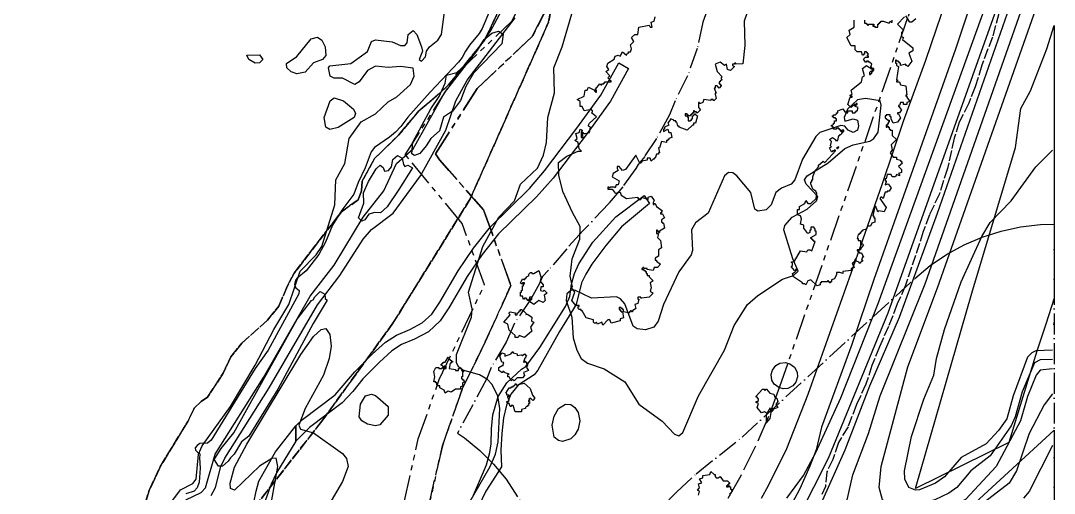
# Model space of a CAD drawing. Header units: metres. Extents: x -400 to 800, y -650 to 500.
# Drawn here: x 549.2 to 800, y -475.3 to -360.7 of the extents above; entities that cross this region are included whole.
import ezdxf

# ---------------------------------------------------------------- set-up
doc = ezdxf.new("R2010")
doc.units = ezdxf.units.M
doc.header["$LTSCALE"] = 2
for name, pattern in [('DASHDOT', [3.556, 2.54, -0.508, 0, -0.508]), ('DASHED', [1.524, 1.27, -0.254]), ('PHANTOM', [6.35, 3.175, -0.635, 0.635, -0.635, 0.635, -0.635])]:
    doc.linetypes.add(name, pattern=pattern)
for name, color, linetype in [('SITE-FLOOD-LIMIT', 5, 'DASHED'), ('SITE-PATH', 84, 'CONTINUOUS'), ('SITE-PROPERTY', 7, 'PHANTOM'), ('SITE-ROAD-PAVED', 7, 'CONTINUOUS'), ('SITE-SETBACK-WATER', 1, 'DASHDOT'), ('SITE-TREE-CANOPY', 94, 'CONTINUOUS'), ('SITE-WATER-EDGE', 5, 'CONTINUOUS'), ('TOPO-CONTOUR-MAJOR', 8, 'CONTINUOUS'), ('TOPO-CONTOUR-MINOR', 9, 'CONTINUOUS')]:
    doc.layers.add(name, color=color, linetype=linetype)

msp = doc.modelspace()

# ---------------------------------------------------------------- linework, layer by layer
at = {"layer": 'SITE-FLOOD-LIMIT'}
for points in [[(538.58, -568.51), (560.19, -540.84), (582.2, -510.22), (605.84, -478.78), (622.24, -457.84), (639.51, -434.05), (658.26, -403.89), (677.27, -361.05), (681.88, -337.26), (682.88, -302.51), (682.56, -270.57), (680.2, -239.03), (680.7, -208.01)], [(680.7, -208.01), (680.2, -239.03), (682.56, -270.57), (682.88, -302.51), (681.88, -337.26), (677.27, -361.05), (658.26, -403.89), (639.51, -434.05), (622.24, -457.84), (605.84, -478.78), (582.2, -510.22), (560.19, -540.84), (538.58, -568.51)], [(667.27, -353.79), (661.77, -365.38), (653, -376.26), (650.4, -378.69), (645.82, -382.52), (640.87, -388.41), (635.07, -394.11), (632.08, -399.63), (631.89, -401.97), (631.05, -404.12), (627.03, -407.01), (615.53, -421.88), (613.85, -425.15), (611.79, -429.92), (609.08, -433.28), (602.82, -438.89), (600.2, -442.17), (598.33, -446.19), (594.5, -451.98), (593, -453.01), (591.32, -454.69), (589.73, -457.87), (583, -468.9), (580.38, -474.61), (578.42, -480.96)], [(578.42, -480.96), (580.38, -474.61), (583, -468.9), (589.73, -457.87), (591.32, -454.69), (593, -453.01), (594.5, -451.98), (598.33, -446.19), (600.2, -442.17), (602.82, -438.89), (609.08, -433.28), (611.79, -429.92), (613.85, -425.15), (615.53, -421.88), (627.03, -407.01), (631.05, -404.12), (631.89, -401.97), (632.08, -399.63), (635.07, -394.11), (640.87, -388.41), (645.82, -382.52), (650.4, -378.69), (653, -376.26), (661.77, -365.38), (667.27, -353.79)], [(786.52, -358.92), (784.99, -364.68), (782.39, -371.5), (780.8, -376.75), (779.22, -380.67), (776.93, -385.26), (775.71, -389.18), (774.07, -396.52), (772.13, -402.63), (769.69, -407.73), (768.21, -411.8), (763.92, -424.85), (761.88, -429.38), (759.79, -434.83), (757.55, -439.78), (755.72, -444.31), (754.29, -448.8), (751.99, -453.79), (749.95, -459.14), (747.61, -462.96), (746.28, -467.09), (744.8, -470.1), (744.45, -473.61), (743.58, -475.6)]]:
    msp.add_lwpolyline(points, dxfattribs=at)
at = {"layer": 'SITE-PATH'}
for points in [[(615.94, -460.73), (615.94, -458.97), (617.53, -457.36), (625.49, -451.44), (630.3, -445.83), (634.44, -441.59), (637.7, -438.67), (640.37, -436.92), (643.64, -435.56), (646.63, -433.98), (648.94, -431.86), (650.86, -428.92), (655.35, -421.34), (659.08, -415.85), (663.17, -410.68), (672.65, -401.39), (676.28, -397.09), (684.16, -386.7), (689.97, -378.71), (694.29, -370.9), (696.7, -372.23), (692.3, -380.19), (686.37, -388.34), (678.4, -398.85), (674.33, -403.37), (665.11, -412.39), (661.17, -417.37), (657.53, -422.72), (653.06, -430.29), (650.95, -433.49), (648.11, -436.12), (644.74, -437.9), (641.59, -439.21), (639.28, -440.73), (636.23, -443.46), (632.23, -447.55), (629.75, -450.6), (627.23, -453.38), (619.24, -459.31), (615.94, -462.67)], [(611.25, -470.35), (609.93, -473.08), (608.57, -476.92), (608.83, -480.28), (609.35, -482.22), (610.61, -483.86), (612.24, -485.06), (615.93, -487.37), (615.93, -493.16), (613.9, -492.42), (612.23, -490.84), (610.03, -487.01), (608.03, -485.11), (606.46, -482.59), (605.68, -479.75), (605.73, -477.54), (606.31, -474.76), (607, -472.39), (611, -465.2), (615.94, -458.97), (615.94, -462.67)]]:
    msp.add_lwpolyline(points, close=True, dxfattribs=at)
msp.add_lwpolyline([(659.03, -475.72), (662.18, -468.42), (663, -465.39), (663.38, -463.26), (663.4, -459.68), (663.75, -456.25), (665.07, -451.79), (667.11, -448.47), (670.71, -445.16), (671.76, -444.56), (675.18, -439.94), (681.39, -430.02), (682.44, -427.55), (682.86, -424.56), (683.55, -421.99), (684.6, -419.68), (688.03, -414.42), (693.56, -408.28), (700.49, -403.09), (701.76, -404.98), (694.97, -410.71), (691.18, -415.17), (687.81, -419.73), (686.34, -422.14), (685.28, -424.25), (683.97, -429.5), (679.9, -436.02), (674.69, -445.44), (673.8, -446.55), (669.94, -449.11), (668.11, -451.23), (667.09, -453.96), (666.33, -456.96), (665.91, -460.79), (665.68, -464.86), (665.88, -468.86), (662.03, -474.78), (660.23, -478.69)], dxfattribs=at)
at = {"layer": 'SITE-PROPERTY'}
for points in [[(800, -23.13), (800, -257.7), (764.39, -360.02), (733.33, -449.51), (730.57, -456.85), (727.43, -464.03), (723.91, -471.03), (720.04, -477.85), (715.81, -484.46), (711.23, -490.83), (706.34, -496.95), (701.12, -502.81), (639.08, -569.01), (644.82, -586.74), (603.76, -633.86), (590.29, -650), (355.33, -650)], [(547.09, -555.94), (561.96, -561.13), (576.86, -565.72), (592.23, -564.84), (604.57, -556.97), (615.77, -548.59), (623.7, -535.36), (631.88, -522.24), (636.67, -507.74), (642.29, -477.14), (645.67, -462.08), (650.74, -447.7), (661.72, -424.76), (656.31, -409.86), (642.51, -393.17), (655.23, -373.22), (668.4, -360.8), (677.08, -343.76), (676, -318.78), (675.65, -276.87), (677.09, -253), (670.67, -225.57), (671.45, -201.12)], [(683.24, -345.09), (673.33, -364.51), (659.94, -377.13), (649.82, -393), (650.83, -394.41), (661.46, -406.52), (668.16, -424.88), (661.88, -438.56), (656.35, -450.03), (651.51, -463.75), (648.24, -478.34), (642.58, -509.2), (637.43, -524.79), (628.89, -538.49), (620.4, -552.73), (608.04, -561.99), (594.16, -570.82), (576.13, -571.86), (560.05, -566.92), (544.47, -561.49)], [(544.47, -561.49), (560.05, -566.92), (576.13, -571.86), (594.16, -570.82), (608.04, -561.99), (620.4, -552.73), (628.89, -538.49), (637.43, -524.79), (642.58, -509.2), (648.24, -478.34), (651.51, -463.75), (656.35, -450.03), (661.88, -438.56), (668.16, -424.88), (661.46, -406.52), (650.83, -394.41), (649.82, -393), (659.94, -377.13), (673.33, -364.51), (683.24, -345.09)]]:
    msp.add_lwpolyline(points, dxfattribs=at)
at = {"layer": 'SITE-ROAD-PAVED'}
for points in [[(728.93, -476.44), (730.68, -473.39), (735.11, -464.46), (740.26, -451.27), (751.21, -420.54), (758.32, -400.16), (763.41, -385.06), (768.83, -370.21), (785.35, -321.71)], [(784.78, -341.22), (776.02, -367.56), (756.2, -423.41), (750.89, -439.21), (743.49, -459.26), (742.18, -464.79), (740.67, -468.73), (738.22, -474.25), (735.2, -479.99)]]:
    msp.add_lwpolyline(points, dxfattribs=at)
for points in [[(797.9, -434.28), (795.73, -440.82), (789, -462.94), (766.35, -474.17), (779.98, -426.73), (790.58, -391.43), (791.9, -382), (794.2, -377.67), (798.22, -367.53), (800, -361.83), (800, -428.01)], [(799.84, -434.46), (800, -433.91), (800, -434.38)]]:
    msp.add_lwpolyline(points, close=True, dxfattribs=at)
at = {"layer": 'SITE-SETBACK-WATER'}
for points in [[(715.72, -358.39), (714.72, -361), (713.37, -367.4), (711.01, -374.05), (708.02, -380.11), (706.63, -383.49), (703.49, -389.26), (700.6, -393.58), (699.05, -395.52), (698.46, -396.55), (695.29, -400.96), (691.95, -404.89), (685.63, -411.63), (681.69, -415.99), (677.28, -421.19), (675.77, -422.73), (675.06, -424.38), (673.08, -428.08), (669.05, -434.03), (666.95, -438.61), (663.34, -444.79), (662.29, -447.48), (655.19, -460.7), (656.89, -461.85), (660.56, -464.88), (663.92, -468.24), (666.95, -471.91), (671.47, -478.66)], [(704.78, -478.69), (708.29, -475), (713.12, -470.55), (724.23, -461.68), (766.19, -423.17), (769.89, -420.08), (773.87, -417.37), (778.1, -415.05), (782.52, -413.15), (787.11, -411.69), (791.82, -410.67), (796.61, -410.12), (800, -410.05), (800, -571.42)]]:
    msp.add_lwpolyline(points, dxfattribs=at)
at = {"layer": 'SITE-TREE-CANOPY'}
for points in [[(727.12, -354.01), (724.74, -360.79), (724.93, -366.67), (724.41, -371.11), (722.68, -371.25), (722.68, -371.01), (722.43, -371.01), (722.43, -371.25), (721.93, -371.25), (721.93, -371.51), (722.43, -371.75), (721.43, -372.76), (720.68, -372.51), (720.43, -371.25), (719.93, -371.51), (718.93, -370.75), (717.68, -371.25), (718.18, -373.01), (719.43, -374.26), (719.18, -374.5), (719.18, -374.76), (719.43, -375), (718.93, -375.26), (718.93, -375.5), (718.68, -375.5), (718.68, -376), (718.93, -376), (718.93, -376.26), (719.18, -376.26), (719.18, -376.5), (718.68, -377), (718.18, -376.5), (717.68, -376.5), (717.68, -377), (717.43, -377), (717.93, -378.26), (717.68, -378.26), (717.68, -378.51), (717.93, -379.51), (717.43, -380.01), (717.18, -380.01), (717.18, -379.75), (716.68, -379.75), (716.68, -380.01), (714.93, -379.75), (714.68, -380.51), (714.18, -380.75), (713.93, -380.75), (713.93, -380.51), (713.68, -380.51), (713.68, -381.75), (714.18, -382.26), (713.43, -383.01), (713.18, -383.01), (713.18, -382.76), (712.68, -382.76), (712.68, -382.51), (712.43, -382.51), (712.43, -383.01), (712.18, -383.01), (712.18, -383.26), (711.93, -383.26), (711.93, -383.51), (711.68, -383.51), (711.68, -383.76), (711.18, -383.76), (711.18, -383.51), (710.93, -383.51), (710.93, -383.26), (710.43, -383.26), (710.43, -383.76), (710.93, -383.76), (710.93, -384.01), (711.18, -384.01), (711.18, -385), (711.68, -385), (711.68, -384.76), (711.93, -384.76), (711.93, -384.5), (712.18, -384.5), (712.18, -383.76), (712.43, -383.76), (712.43, -383.51), (712.68, -383.51), (712.68, -383.26), (712.93, -383.26), (712.93, -383.51), (713.43, -383.76), (712.93, -385.5), (712.43, -385.5), (712.43, -386), (712.18, -386), (710.93, -387.26), (708.93, -386.5), (708.93, -386.26), (708.68, -386.26), (708.43, -385.26), (708.18, -385.26), (708.18, -385), (707.68, -385), (707.68, -384.76), (706.93, -384.5), (706.18, -385.5), (706.43, -386), (705.43, -386.5), (705.43, -387), (705.18, -387), (705.18, -387.51), (706.18, -387), (706.43, -387.76), (706.93, -387.76), (707.18, -389.01), (706.43, -389.25), (706.43, -389.51), (706.18, -389.51), (706.18, -389.75), (705.93, -389.75), (705.93, -390.25), (704.68, -390.01), (704.18, -391.51), (703.93, -391.51), (704.18, -392.76), (703.93, -392.76), (703.93, -393.01), (703.43, -393.01), (703.18, -394), (702.93, -394), (702.93, -394.26), (702.68, -394.26), (702.18, -394.76), (701.93, -394), (701.18, -394), (701.18, -394.5), (699.93, -394.76), (699.93, -395), (699.68, -395), (699.68, -395.26), (699.43, -395.26), (698.43, -393.26), (695.93, -396.76), (695.18, -397.01), (694.43, -396), (693.93, -396), (693.93, -396.5), (694.18, -397.01), (692.93, -397.76), (692.68, -398.51), (694.43, -399.51), (694.18, -400.51), (693.68, -400.51), (693.43, -401.25), (693.18, -401.01), (692.18, -401.01), (692.18, -401.25), (691.93, -401.25), (691.93, -401.01), (691.68, -401.01), (691.68, -401.51), (692.68, -401.51), (693.43, -402.51), (694.68, -402.26), (694.93, -403.01), (696.18, -403.76), (698.93, -403.51), (698.93, -403.76), (699.18, -403.76), (699.18, -404), (699.68, -404), (699.68, -403.76), (699.93, -403.76), (699.93, -403.51), (701.43, -404), (701.43, -403.51), (702.18, -403.26), (702.93, -404.26), (702.68, -404.76), (702.68, -405.26), (702.93, -405.26), (702.93, -405), (703.18, -405), (703.43, -405.76), (704.93, -406.76), (704.68, -407.01), (704.68, -407.26), (704.43, -407.26), (704.43, -407.51), (704.93, -407.51), (705.43, -408.51), (704.68, -409.01), (704.68, -409.51), (704.93, -409.51), (704.93, -409.75), (705.18, -409.75), (705.43, -411.01), (704.18, -411.76), (704.18, -412.01), (703.93, -412.01), (703.93, -411.76), (703.68, -411.76), (703.68, -411.51), (703.43, -411.51), (703.43, -412.26), (703.93, -412.26), (703.68, -413.26), (704.43, -414), (704.68, -415.76), (703.93, -416.26), (703.93, -417.76), (703.18, -418.26), (703.18, -418.75), (703.43, -418.75), (703.43, -419.01), (704.43, -419.75), (703.68, -420.51), (702.93, -420.51), (702.68, -421.25), (701.18, -421.01), (701.18, -420.75), (700.43, -420.75), (700.43, -420.51), (700.18, -420.51), (700.18, -420.75), (699.93, -420.75), (699.93, -421.01), (700.43, -421.01), (700.43, -421.25), (700.68, -421.25), (700.68, -421.51), (700.93, -421.51), (700.93, -422.01), (701.18, -422.01), (701.18, -422.51), (701.68, -422.51), (701.68, -422.76), (702.68, -423.76), (701.93, -424.26), (702.18, -425.5), (701.93, -426.26), (702.68, -426.76), (701.68, -427.76), (699.93, -428.01), (699.68, -428.01), (699.68, -427.76), (698.93, -427.76), (698.93, -428.25), (699.18, -428.25), (698.93, -429.25), (698.18, -429.51), (698.43, -430.51), (697.68, -431.01), (697.68, -431.26), (697.43, -431.26), (697.43, -431.01), (697.18, -431.01), (696.93, -431.26), (696.93, -431.51), (696.68, -431.51), (695.43, -431.26), (695.43, -430.75), (695.18, -430.75), (695.18, -430.51), (694.93, -430.51), (694.93, -430.25), (694.43, -430.25), (694.43, -430.75), (694.68, -430.75), (694.68, -431.01), (694.93, -431.01), (694.93, -431.26), (695.18, -431.26), (695.43, -432.76), (694.68, -433), (694.68, -433.5), (692.43, -434), (692.18, -433.26), (691.68, -433.26), (690.43, -434.5), (690.18, -433.76), (689.18, -434.26), (688.93, -433.76), (688.68, -434), (688.43, -434), (688.18, -433.76), (688.18, -433.26), (686.43, -432.76), (685.43, -431.01), (685.18, -431.01), (685.18, -430.75), (684.68, -430.75), (684.43, -430.51), (684.43, -430.01), (684.68, -430.01), (684.68, -429.75), (683.93, -429.75), (682.93, -428.51), (683.68, -426.51), (683.18, -425.76), (682.93, -425.76), (682.93, -425.26), (683.12, -425.26), (682.48, -422.67), (682.98, -418.4), (684.87, -413.63), (684.98, -410.59), (683.11, -407.19), (680.74, -402.14), (679.75, -398.15), (679.7, -395.05), (681.69, -393.56), (684.46, -392.34), (685.24, -392.31), (684.68, -391.75), (684.43, -390.25), (683.68, -389.75), (684.18, -389.25), (683.93, -388.01), (684.68, -387.76), (684.93, -387), (685.43, -387.26), (685.43, -387.51), (685.18, -387.51), (685.18, -389.01), (685.68, -389.01), (685.43, -387.76), (685.68, -387.76), (685.68, -388.01), (686.18, -388.01), (687.18, -387.76), (687.43, -386.5), (686.93, -386.26), (686.93, -386), (687.18, -385.5), (688.93, -384.01), (687.68, -383.01), (687.93, -382.76), (687.93, -382.51), (687.68, -382.25), (685.93, -382.51), (685.43, -381.51), (684.93, -381.51), (684.93, -380.25), (684.18, -379.75), (685.93, -379.01), (686.18, -377.5), (686.68, -377.5), (686.93, -376.76), (688.43, -377.5), (688.43, -377.76), (688.68, -377.76), (688.68, -378.01), (688.93, -378.01), (688.93, -377.5), (688.68, -377.5), (688.68, -377.26), (689.68, -376), (689.93, -376.26), (690.18, -376.26), (690.18, -376), (690.68, -376), (690.68, -375.76), (690.93, -375.76), (690.93, -375.5), (692.43, -375.5), (692.43, -375.26), (692.18, -375.26), (692.18, -375), (691.68, -374.5), (692.18, -374.01), (691.18, -373.01), (691.93, -372.51), (691.43, -371.75), (691.68, -371.01), (693.18, -370.01), (693.43, -369.26), (694.18, -369.01), (694.68, -369.26), (695.18, -368.26), (696.18, -369.01), (696.43, -368.51), (696.68, -368.51), (696.68, -368.26), (697.18, -368.26), (697.43, -367.5), (697.18, -366.5), (697.93, -365.76), (697.43, -364.76), (698.18, -364.01), (698.93, -364.01), (699.18, -362.25), (701.68, -361.75), (701.93, -362.25), (702.43, -362.25), (702.18, -361.01), (702.93, -360.75), (703.18, -359.75)], [(763.68, -359.75), (761.93, -361.51), (763.43, -363.01), (762.93, -363.51), (762.93, -364.5), (763.43, -364.76), (763.18, -365.26), (765.68, -367.26), (765.68, -368.01), (764.68, -368.51), (765.43, -370.51), (764.43, -371.75), (764.18, -371.51), (763.93, -371.51), (763.93, -371.25), (762.68, -371.51), (762.68, -371.01), (762.43, -371.01), (762.43, -370.75), (762.18, -370.75), (762.18, -370.51), (761.68, -370.51), (761.68, -370.25), (761.43, -370.25), (761.43, -371.01), (761.68, -371.01), (761.68, -371.51), (762.18, -371.75), (761.68, -375), (761.93, -375), (761.93, -375.26), (761.68, -375.26), (761.68, -375.5), (762.43, -375.5), (762.68, -376.26), (763.93, -376.5), (764.18, -378.76), (763.93, -378.76), (763.93, -379.01), (764.18, -379.01), (764.18, -379.25), (764.93, -380.25), (764.18, -380.51), (764.18, -381.01), (763.43, -381.01), (763.43, -380.51), (762.68, -380.51), (762.43, -381.25), (762.18, -381.25), (762.18, -381.51), (762.43, -381.51), (762.43, -381.75), (762.93, -382.26), (762.43, -383.01), (761.93, -383.01), (761.93, -383.26), (762.18, -383.26), (762.68, -384.26), (761.93, -385.26), (760.93, -385.5), (760.43, -384.5), (760.43, -384), (760.18, -384), (760.18, -383.51), (759.18, -383.51), (759.18, -383.76), (758.93, -383.76), (758.93, -384.26), (759.68, -384.76), (759.93, -384.76), (759.93, -385.26), (759.68, -385.26), (759.68, -385.76), (759.43, -385.76), (759.43, -386), (759.18, -386), (759.18, -386.5), (759.43, -386.5), (759.43, -386.26), (759.68, -386.26), (759.68, -386.5), (759.93, -386.5), (759.93, -387), (760.18, -387), (760.18, -387.26), (760.68, -387.26), (760.68, -388.51), (761.68, -389.51), (760.43, -390.75), (760.68, -392.01), (760.18, -392.76), (760.93, -393.76), (761.68, -393.76), (761.68, -394.26), (762.68, -394.5), (762.68, -394.76), (762.93, -394.76), (762.93, -395), (763.18, -395.26), (762.18, -396), (762.93, -396.76), (762.93, -397.51), (762.18, -397.76), (762.43, -398.01), (762.43, -398.26), (761.68, -398.01), (761.43, -398.51), (760.68, -398.51), (760.43, -398.01), (759.43, -398.01), (759.18, -399.01), (758.93, -399.01), (758.93, -399.51), (759.18, -399.51), (759.18, -399.75), (758.93, -400.51), (759.68, -400.25), (760.43, -401.25), (759.93, -402.01), (759.43, -402.01), (759.43, -402.26), (758.93, -402.26), (758.43, -403.76), (758.18, -403.5), (757.93, -403.5), (757.68, -403.76), (759.18, -406), (758.68, -407.01), (757.43, -406.76), (757.18, -407.01), (756.68, -405.76), (756.43, -405.75), (755.93, -408.01), (756.18, -408.01), (756.18, -408.51), (756.43, -408.51), (756.43, -409.51), (755.68, -409.75), (755.43, -410.51), (754.68, -410.51), (754.43, -411.25), (753.43, -411.51), (753.43, -411.76), (753.18, -411.76), (752.93, -412.01), (752.93, -412.26), (752.68, -412.26), (752.68, -412.51), (752.43, -412.51), (752.18, -413.5), (752.43, -413.5), (752.43, -414), (752.93, -414), (752.93, -415), (753.18, -415), (753.18, -414.76), (753.43, -414.76), (753.68, -415), (752.93, -416), (752.93, -416.26), (752.18, -416.26), (752.18, -416.51), (752.43, -416.51), (752.43, -416.76), (752.68, -416.76), (752.68, -417.01), (753.18, -417.01), (753.68, -418.01), (753.43, -418.01), (753.18, -418.75), (753.43, -418.75), (753.43, -419.01), (752.93, -419.25), (752.93, -419.51), (752.68, -419.51), (752.68, -419.25), (751.93, -419.01), (751.93, -418.51), (751.68, -418.51), (751.43, -419.25), (751.18, -419.25), (751.18, -419.51), (750.93, -419.51), (751.43, -420.51), (750.68, -420.75), (750.68, -421.26), (748.68, -421.51), (748.68, -422.01), (747.93, -421.76), (747.18, -421.76), (747.18, -422.26), (746.68, -423.26), (745.93, -423.5), (745.93, -424), (745.68, -424), (745.68, -424.26), (745.43, -424.26), (745.43, -424), (745.18, -424), (745.18, -423.76), (744.93, -423.76), (744.93, -424), (743.43, -424), (743.43, -424.26), (743.18, -424.26), (743.18, -424.76), (742.43, -425), (740.93, -423.5), (740.18, -423.76), (739.68, -424.76), (739.43, -424.5), (738.93, -424.5), (738.93, -424.26), (736.68, -422.76), (736.43, -422.01), (737.18, -421.51), (737.18, -421.26), (736.93, -421.26), (736.18, -420.25), (736.43, -420.01), (736.43, -419.51), (736.18, -419.25), (736.93, -419.01), (738.43, -416.51), (739.93, -416.76), (740.18, -416.26), (740.68, -416.26), (741.18, -416.51), (741.93, -414.26), (741.68, -414.26), (741.68, -414), (741.43, -414), (741.43, -413.76), (741.18, -413.76), (741.18, -413.5), (740.93, -413.5), (740.93, -413.26), (742.18, -412.51), (742.18, -411.76), (741.93, -411.76), (741.93, -411.25), (741.68, -410.75), (740.93, -410.75), (740.93, -411.51), (740.68, -411.51), (740.68, -412.01), (740.18, -412.26), (739.18, -411.01), (739.18, -410.25), (738.43, -410.01), (738.68, -408.75), (738.43, -408.01), (737.68, -407.76), (737.68, -406.5), (738.18, -406.5), (738.18, -405.76), (739.43, -405), (739.68, -404.26), (740.18, -405), (740.93, -405), (742.18, -403.76), (742.37, -402.6), (742.13, -402.03), (741.43, -401.51), (740.93, -400.25), (740.93, -399.75), (741.18, -399.75), (741.18, -399.25), (741.43, -399.25), (741.38, -398.52), (741.94, -396.97), (742.85, -396.02), (742.68, -395.76), (743.93, -394.76), (744.28, -395.03), (747.02, -392.18), (746.68, -392.01), (746.68, -392.26), (746.18, -392.26), (746.18, -392.51), (745.93, -392.51), (745.43, -391.51), (745.93, -391.25), (745.68, -391.01), (745.93, -390.01), (745.43, -389.51), (746.18, -389.01), (746.93, -389.51), (746.93, -389.75), (747.43, -389.75), (747.68, -388.51), (747.93, -388.51), (747.93, -388.26), (748.18, -388.26), (748.43, -388.01), (748.43, -387.76), (748.68, -387.76), (748.68, -387.51), (748.93, -387.51), (748.93, -387.26), (748.43, -387.26), (748.43, -387.51), (748.18, -387.51), (748.18, -387.26), (747.93, -387.26), (747.93, -387), (747.68, -387), (747.68, -386.76), (747.18, -386.76), (747.18, -387), (746.43, -387), (746.43, -386.5), (746.18, -386.5), (746.18, -386.26), (745.93, -386.26), (745.93, -386), (746.18, -386), (746.43, -385.76), (746.43, -385.5), (746.68, -385.5), (746.68, -385), (747.18, -385), (747.18, -384.5), (746.93, -384.5), (746.93, -384.26), (746.43, -384.26), (746.43, -384), (746.18, -384), (746.18, -383.76), (746.43, -383.76), (746.43, -383.51), (746.93, -383.51), (747.18, -383.26), (747.18, -383.01), (747.43, -383.01), (747.43, -382.51), (748.68, -382.01), (749.18, -382.76), (749.43, -382.76), (749.43, -383.01), (749.93, -383.01), (749.93, -382.51), (750.93, -382.51), (750.93, -383.01), (751.68, -383.01), (751.68, -382.76), (751.93, -382.76), (751.93, -382.51), (752.18, -382.51), (752.43, -381.75), (751.68, -381.51), (751.68, -381.25), (751.93, -381.25), (751.93, -381.01), (751.43, -381.01), (751.43, -381.25), (751.18, -381.25), (750.68, -381.75), (749.93, -381.01), (750.43, -379.25), (750.93, -379.25), (750.93, -379.01), (750.43, -379.01), (750.43, -378.76), (750.93, -378.51), (750.68, -377.51), (753.18, -375.5), (753.43, -374.26), (753.93, -374.01), (753.43, -372.25), (754.43, -371.51), (755.18, -372.01), (755.43, -372.01), (755.68, -371.25), (755.18, -370.75), (754.93, -370.75), (754.93, -370.51), (754.43, -370.51), (754.43, -370.75), (754.18, -370.75), (753.68, -370.01), (754.18, -369.51), (754.93, -369.51), (754.93, -369.26), (754.68, -369.26), (754.68, -369.01), (754.93, -368.76), (754.43, -368.26), (753.93, -368.26), (753.93, -368.76), (753.68, -368.76), (753.68, -369.01), (753.43, -369.01), (753.18, -368.26), (752.18, -368.26), (751.68, -367.76), (751.68, -366.76), (750.68, -366.76), (749.68, -364.76), (750.43, -364.01), (750.18, -363.01), (751.43, -362.25), (751.43, -360.51)], [(753.93, -360.51), (753.93, -361.25), (754.43, -361.25), (754.43, -361.51), (754.68, -361.51), (754.68, -361.75), (754.93, -361.75), (754.93, -361.51), (756.18, -361.51), (756.18, -361.75), (755.93, -361.75), (755.93, -362.01), (756.43, -362.01), (756.43, -362.25), (757.18, -362.25), (757.18, -361.51), (757.43, -361.51), (757.43, -361.25), (757.68, -361.25), (757.68, -361.01), (757.93, -361.01), (757.93, -360.75), (758.43, -360.75), (759.93, -361.25), (760.18, -360.75), (760.43, -361.01), (760.68, -361.01), (760.68, -360.51)], [(766.43, -360.25), (765.43, -361.01), (764.93, -361.01), (763.93, -359.51)], [(713.68, -475.76), (713.93, -474.76), (713.43, -474.5), (713.93, -474), (713.68, -473), (714.43, -472.76), (713.93, -471.76), (714.68, -471.51), (714.68, -471.01), (716.43, -470.76), (716.68, -470.01), (717.43, -470.76), (717.68, -470.76), (717.68, -471.26), (717.93, -471.51), (718.43, -471.51), (718.93, -471.26), (719.68, -472.26), (720.68, -472.26), (721.18, -472.76), (721.18, -473), (720.93, -473), (720.93, -473.26), (720.68, -473.26), (720.68, -473.5), (720.43, -473.5), (720.43, -473.76), (720.93, -473.76), (720.93, -473.5), (721.18, -473.5), (721.18, -473.76), (721.43, -473.76), (721.43, -474.26), (721.68, -474.26), (721.68, -474.5), (721.93, -474.76), (721.18, -475.51)]]:
    msp.add_lwpolyline(points, dxfattribs=at)
for points in [[(647.54, -391.05), (646.03, -392.89), (644.74, -393.38), (644.07, -392.93), (644.36, -390.11), (648.7, -382.07), (650.72, -379.02), (652.16, -375.86), (652.54, -373.86), (654.99, -373.2), (657.89, -370.54), (660, -367.77), (661.68, -365.22), (663.47, -363.67), (665.1, -363.18), (666.23, -363.97), (665.9, -366.29), (659.07, -373.44), (657.2, -376.6), (655.92, -379.99), (653.98, -382.64), (651.75, -384.08), (650.85, -387.4), (648.72, -389.22)], [(755.43, -373.01), (755.18, -373.26), (755.18, -373.76), (755.43, -373.76), (755.43, -373.51), (755.68, -373.51), (755.68, -373.01)], [(755.43, -372.25), (755.68, -372.25), (755.68, -372.01), (755.43, -372.01)], [(755.68, -372.51), (755.93, -372.51), (755.93, -372.76), (756.18, -372.76), (756.18, -372.25), (755.68, -372.25)], [(755.68, -372.76), (755.68, -373.01), (755.93, -373.01), (755.93, -372.76)], [(752.18, -381.01), (752.18, -380.75), (751.93, -380.75), (751.93, -381.01)], [(747.4, -391.72), (747.73, -391.33), (747.68, -391.25), (747.18, -391.51)], [(640.92, -401.64), (638.14, -405.8), (636.53, -407.24), (635.14, -407.18), (633.7, -407.56), (632.69, -409.01), (631.97, -409.28), (631.14, -408.45), (632.43, -404.9), (632.36, -402.45), (633.58, -399.68), (635.41, -396.64), (636.4, -395.68), (637.13, -396.3), (637.45, -397.13), (638.4, -397.03), (639.19, -396.15), (639.48, -394.31), (640.59, -393.37), (641.76, -394.05), (642.1, -395.54), (642.37, -396.04), (643.16, -395.7), (644.27, -396.33)], [(675.34, -426.08), (675.93, -426.26), (676.18, -426), (676.93, -426.76), (676.18, -427.26), (676.43, -428.51), (675.93, -429.01), (674.93, -428.51), (673.68, -429.51), (672.68, -428.75), (672.68, -428.51), (672.93, -428.51), (672.93, -428.26), (673.18, -428.26), (673.18, -427.76), (672.68, -427.76), (672.68, -428.26), (672.43, -428.26), (672.43, -428.51), (672.18, -428.51), (672.18, -428.26), (671.93, -428.26), (671.93, -428.01), (671.43, -428.01), (671.18, -428.26), (670.93, -427.51), (670.43, -427.51), (670.43, -426.5), (670.68, -426.5), (670.68, -426), (670.93, -426), (670.93, -425), (671.18, -425), (671.18, -424.5), (671.43, -424.5), (671.43, -424.26), (670.93, -424.26), (670.93, -424.5), (670.68, -424.5), (670.48, -424.3), (670.99, -423.29), (671.43, -423.5), (671.43, -423.26), (671.68, -423.26), (671.68, -423.01), (671.93, -423.01), (671.93, -422.76), (672.53, -422.46), (672.43, -422.26), (672.93, -421.76), (673.18, -421.76), (673.18, -422.01), (673.68, -422.01), (674.93, -421.25), (675.43, -422.76), (675.68, -422.76), (675.68, -423.01), (675.43, -423.01), (675.23, -423.82), (675.93, -424.76), (675.93, -425.26), (675.43, -425.26)], [(737.43, -421.26), (737.43, -421.01), (737.18, -421.01), (737.18, -421.26)], [(599.5, -467.54), (598.16, -468.71), (597.15, -468.71), (596.18, -467.19), (596.26, -466.83), (597.86, -464.45), (600.89, -460.66), (616.26, -433.09), (619.79, -428.5), (620.17, -428.34), (620.58, -427.61), (621.86, -426.38), (623.02, -426.99), (623.07, -428.02), (623.56, -428.42), (620.13, -434.13), (611.56, -450.03), (604.55, -461.44), (602.79, -462.79), (600.96, -465.77), (600.08, -466.67)], [(672.2, -431.82), (673.25, -432.55), (673.14, -433.58), (673.68, -433.76), (672.93, -435), (673.18, -436), (671.43, -437.51), (670.18, -437.01), (669.93, -437.51), (669.18, -437.51), (669.18, -437.01), (667.68, -435.76), (667.43, -434.26), (666.43, -433.76), (667.93, -432.01), (667.68, -431.76), (667.68, -431.51), (667.93, -431.25), (669.18, -431.51), (669.18, -432.01), (669.68, -432.01), (669.68, -431.51), (669.93, -431.51), (670.18, -431.25), (670.18, -431.01), (670.43, -431.01), (670.43, -430.75), (670.68, -430.75), (671.18, -431.01), (671.93, -431.76), (671.76, -431.93)], [(666.73, -446.1), (666.43, -445.73), (666.18, -445.76), (666.18, -446), (665.93, -446), (665.18, -445.5), (665.18, -444.76), (666.18, -444.26), (666.18, -444.38), (666.43, -443.58), (665.93, -443.5), (665.43, -442.01), (665.93, -441.26), (666.68, -441.51), (666.68, -442.01), (668.18, -441.51), (668.18, -441.26), (668.43, -441.26), (668.43, -441.01), (668.68, -441.01), (668.68, -441.26), (669.68, -441.51), (669.68, -441.86), (670.67, -441.72), (670.93, -441.87), (671.43, -441.51), (671.93, -442.01), (671.68, -442.26), (671.68, -442.51), (671.5, -442.51), (671.23, -443.5), (671.43, -443.5), (671.43, -443.26), (671.68, -443.26), (671.68, -443.5), (671.93, -443.5), (671.93, -444), (672.18, -444), (672.18, -444.26), (671.93, -444.76), (672.43, -445.5), (671.18, -446), (671.43, -446.76), (670.93, -447.26), (669.68, -447.26), (668.93, -448.01), (668.68, -447.76), (668.43, -447.76), (668.18, -448.01), (667.68, -447.01), (667.43, -447.01), (667.43, -446.51), (667.68, -446.41)], [(651.68, -444.5), (651.18, -444.26), (651.18, -444), (651.43, -444), (651.43, -443.76), (651.68, -443.76), (651.68, -443.5), (652.18, -443.5), (652.93, -442.26), (653.43, -443.01), (653.68, -443.01), (653.68, -443.26), (653.93, -443.26), (653.93, -443.5), (653.68, -443.5), (653.68, -443.76), (653.43, -443.76), (653.18, -445), (654.68, -445.26), (654.68, -445.5), (655.43, -445.5), (655.43, -445), (655.68, -445), (655.68, -444.76), (655.93, -444.76), (655.93, -445), (656.18, -445), (656.18, -445.5), (656.68, -445.76), (656.43, -446), (656.43, -447.01), (656.18, -447.01), (656.18, -447.51), (656.43, -447.51), (656.43, -447.76), (656.68, -447.76), (656.68, -448.01), (656.93, -448.25), (656.43, -448.51), (656.43, -449.01), (656.68, -449.25), (655.93, -449.51), (655.93, -450.01), (654.68, -450.01), (653.68, -450.75), (652.93, -450.51), (652.18, -451.01), (651.93, -450.25), (650.93, -449.75), (650.93, -449.25), (650.43, -449.25), (650.43, -449.01), (650.18, -449.01), (650.18, -448.51), (649.93, -448.51), (649.93, -448.25), (649.43, -448.25), (649.68, -447.01), (649.43, -445.76), (649.93, -444.76), (650.68, -444.76), (650.68, -445), (651.43, -445), (651.43, -444.76), (651.68, -444.76)], [(737.67, -447.04), (737.25, -448.36), (736.54, -449.21), (735.31, -449.85), (734.2, -449.94), (733.13, -449.67), (732.03, -448.82), (731.47, -447.85), (731.29, -446.48), (731.58, -445.4), (732.42, -444.3), (733.39, -443.75), (734.76, -443.57), (735.83, -443.86), (736.93, -444.7), (737.57, -445.93)], [(651.68, -445), (652.43, -445), (652.43, -444.5), (651.93, -444.5), (651.93, -444.76), (651.68, -444.76)], [(672.68, -452.51), (672.68, -452.76), (672.43, -452.76), (672.43, -453), (672.68, -453), (672.68, -453.5), (672.43, -453.5), (672.43, -454), (672.18, -454), (672.18, -454.26), (671.93, -454.26), (671.68, -454.5), (671.68, -454.76), (670.68, -455), (670.68, -455.5), (669.18, -455.5), (668.68, -454), (668.18, -454), (668.18, -454.26), (667.93, -454.26), (667.68, -453.5), (667.43, -453.5), (667.43, -453.26), (667.18, -453.26), (667.18, -453), (667.43, -453), (667.68, -452.76), (667.43, -452.01), (667.43, -451.76), (667.68, -451.76), (667.68, -451.51), (667.18, -451.51), (667.18, -451.01), (666.93, -451.01), (667.68, -449.75), (668.18, -449.75), (668.18, -449.51), (668.68, -449.51), (668.68, -449.25), (668.93, -449.25), (669.18, -449.01), (669.18, -448.75), (669.43, -448.75), (669.43, -449.01), (669.68, -449.01), (669.68, -449.25), (670.01, -448.9), (671.35, -448.62), (672.85, -449.9), (673.41, -451.52), (673.93, -452.26), (673.43, -452.76), (672.93, -452.26), (672.45, -452.51)], [(730.93, -451.01), (731.93, -451.26), (732.18, -452.01), (732.43, -452.01), (732.43, -452.26), (732.68, -452.26), (732.93, -453), (732.43, -453.76), (732.93, -454.5), (731.68, -455), (731.68, -455.26), (731.43, -455.26), (731.43, -455.51), (730.68, -455.51), (730.43, -456.01), (729.68, -455.51), (728.93, -455.76), (727.93, -454.5), (728.18, -453.5), (727.68, -453.26), (727.68, -453), (727.93, -453), (728.18, -452.76), (728.18, -452.5), (727.93, -452.01), (727.68, -452.01), (727.68, -451.76), (729.18, -450.01), (729.68, -450.01), (729.68, -450.25), (729.93, -450.25), (729.93, -450.01), (730.18, -450.01)]]:
    msp.add_lwpolyline(points, close=True, dxfattribs=at)
at = {"layer": 'SITE-WATER-EDGE'}
for points in [[(662.99, -358.23), (661.2, -362.59), (660.45, -363.78), (658.08, -366.57), (657.11, -368.06), (656.33, -369.62), (655.46, -370.71), (648.51, -378), (643.1, -384.06), (641.43, -386.34), (640.14, -387.67), (638.66, -388.89), (635, -391.44), (634.2, -392.5), (632.8, -396.4), (631.07, -399.89), (629.99, -402.72), (627.14, -406.63), (624.81, -410.26), (623.15, -414.42), (621.55, -417.38), (618.47, -421.34), (616.24, -423.08), (615.88, -423.58), (615.62, -424.59), (615.72, -425.09), (615.91, -425.45), (616.72, -426.14), (616.7, -426.96), (609.21, -440.56), (606.12, -445.01), (595.39, -462.38), (594.53, -463.13), (592.66, -463.18), (591.97, -463.68), (591.53, -464.24), (591.58, -464.86), (592.14, -465.44), (592.59, -465.6), (592.64, -465.88), (592.54, -466.73), (592.72, -469.23), (592.52, -472.61), (592.03, -473.96), (591.25, -474.79), (589.29, -475.4)], [(756.69, -499.76), (800, -460), (800, -507.37)]]:
    msp.add_lwpolyline(points, dxfattribs=at)
at = {"layer": 'TOPO-CONTOUR-MAJOR'}
for points in [[(743.84, -476.88), (749.28, -464.79), (755.23, -449.22), (762.45, -432.55), (771.64, -407.36), (796.54, -336.15)], [(589.29, -476.88), (593, -475.09), (594.01, -474), (596.34, -465.8), (608.12, -447.22), (619.46, -427.51), (625.25, -419.98), (632.3, -408.35), (637.34, -401.95), (640.36, -395.33), (644.39, -391.73), (652.04, -378.14), (659.86, -368.06), (663.27, -363.02), (669.83, -350.93)], [(799.57, -451.14), (797.55, -453.85), (793.92, -460.76), (790.83, -469.83), (789.07, -472.85), (779.89, -479.91), (765.31, -486.31), (760.27, -492.11), (752.21, -498.29), (740.91, -508.12), (737.09, -512.49), (726.95, -527.26), (712.91, -545.53), (685.34, -578.65), (681.67, -582.6), (677.64, -586.08), (672.61, -589.67), (668.58, -591.89), (663.54, -595.79), (659.49, -601.83), (643.62, -618.96), (632.48, -633.06), (621.23, -646.16), (619.42, -649.18)]]:
    msp.add_lwpolyline(points, dxfattribs=at)
at = {"layer": 'TOPO-CONTOUR-MINOR'}
for points in [[(799.57, -445.07), (796.54, -445.43), (795.62, -446.65), (793.52, -451.86), (791.8, -457.74), (785.86, -468.82), (778.41, -476.83), (774.44, -478.9), (760.27, -484.52), (752.21, -489.9), (747.17, -491.76), (745.15, -491.94), (744.86, -490.99), (745.18, -489.98), (748.61, -481.92), (751.09, -470.84), (754.89, -460.76), (757.7, -451.69), (768.69, -424.49), (796.54, -345.11), (799.57, -339.07)], [(799.57, -442.88), (796.54, -442.89), (795.17, -443.63), (792.18, -450.68), (790.48, -456.73), (789.49, -458.9), (784.45, -466.22), (779.75, -469.83), (776.33, -473.86), (774.37, -475.29), (771.04, -476.88), (763.29, -479.03), (760.27, -478.54), (758.28, -476.88), (757.47, -473.86), (757.99, -468.82), (764.46, -444.64), (771.63, -425.49), (795.53, -357.84), (797.55, -352.68), (799.57, -349.39)], [(735.08, -476.46), (739.11, -470.95), (742.13, -465.37), (748.18, -452.17), (757.25, -429.23), (784.45, -354)], [(582.93, -481.13), (587.97, -474.49), (590.99, -472.93), (591.77, -471.84), (592.36, -465.8), (593.21, -463.78), (600.06, -454.23), (606.1, -444.26), (610.6, -435.57), (614.29, -429.52), (617, -421.46), (620.9, -417.43), (622.27, -415.42), (625.38, -405.34), (625.63, -399.3), (627.8, -395.27), (628.93, -389.22), (631.77, -385.19), (635.32, -383.3), (638.35, -380.33), (640.49, -379.14), (643.77, -376.12), (644.65, -374.11), (644.39, -372.21), (641.37, -371.77), (638.35, -372.05), (635.32, -371.73), (633.31, -372.78), (631.29, -375.48), (630.29, -376.16), (627.26, -374.62), (625.25, -374.58), (624.3, -374.11), (623.87, -372.09), (624.24, -371.6), (629.28, -371.09), (633.31, -368.17), (634.32, -365.76), (635.32, -365.32), (639.35, -365.82), (641.37, -366.69), (642.38, -366.71), (642.98, -366.04), (643.17, -364.03), (644.39, -363.02), (645.34, -364.03), (646.43, -367.05), (646.71, -368.06), (645.87, -370.08), (646.41, -370.48), (647.42, -369.46), (647.65, -368.06), (648.36, -367.05), (650.44, -365.37), (651.29, -364.03), (652.07, -357.98)], [(595.43, -475.87), (596.43, -473.86), (597.79, -468.82), (598.7, -466.81), (609.44, -449.68), (621.22, -429.58), (626.61, -422.47), (632.3, -413.69), (634.32, -411.33), (639.6, -407.36), (646.21, -398.29), (652.33, -387.2), (654.77, -380.15), (657.53, -375.11), (669.16, -360)], [(656.71, -479.91), (663.09, -468.82), (664.43, -465.8), (665.08, -462.78), (665.45, -454.71), (664.93, -451.69), (663.54, -448.86), (662.45, -447.66), (660.51, -446.53), (656.48, -445.42), (655.48, -444.68), (654.93, -443.63), (654.92, -441.62), (658.6, -432.55), (658.7, -430.53), (657.86, -426.5), (661.34, -415.42), (665.23, -408.36), (668.97, -404.33), (670.48, -400.3), (674.62, -396.41), (676.02, -393.25), (676.8, -390.23), (677.13, -384.18), (678.75, -378.14), (678.54, -372.09), (680.6, -367.05), (682.91, -358.99)], [(738.1, -480.86), (745.17, -466.81), (759.65, -431.54), (785.59, -358.99)], [(799.57, -440.55), (795.53, -440.78), (794.53, -441.21), (793.52, -442.28), (789.99, -451.69), (788.48, -457.26), (786.47, -460.08), (783.44, -463.34), (777.4, -466.65), (773.37, -471.27), (771.17, -472.85), (767.32, -474.42), (766.31, -474.52), (764.67, -473.86), (763.73, -471.84), (763.68, -469.83), (765.31, -461.49), (768.33, -452.49), (770.73, -446.65), (771.42, -442.62), (773.37, -435.57), (777.4, -423.97), (782.44, -413.05), (784.45, -409.65), (789.49, -404.36), (795.53, -396.13), (799.57, -392.05)], [(610.12, -476.88), (611.57, -468.82), (611.14, -466.78), (610.13, -466.86), (607.11, -468.73), (601.07, -474.5), (600.06, -474.12), (599.99, -472.85), (601.07, -468.98), (604.09, -463.39), (617.19, -441.62), (620.21, -437.26), (622.07, -435.57), (623.23, -435.35), (624.24, -436.79), (624.53, -439.6), (624.03, -442.62), (622.69, -446.65), (618.18, -454.71), (616.65, -458.75), (617.08, -459.75), (620.21, -460.6), (627.26, -465.64), (628.27, -466.83), (628.66, -468.82), (627.26, -472.41), (621.22, -482.76)], [(799.57, -463.67), (793.87, -474.87), (792.51, -476.47)]]:
    msp.add_lwpolyline(points, dxfattribs=at)
for points in [[(619.64, -365.04), (621.22, -364.68), (622.22, -365.37), (623.1, -367.05), (623.23, -369.13), (622.45, -370.08), (620.21, -370.9), (618.19, -373.15), (616.18, -373.55), (614.81, -373.1), (613.73, -372.09), (613.7, -371.08), (616.18, -369.34)], [(604.07, -369.07), (607.11, -368.98), (607.97, -370.08), (607.11, -370.87), (606.1, -370.95), (604.55, -370.08)], [(624.3, -380.15), (625.25, -379.37), (627.49, -380.15), (629.96, -382.17), (630.45, -383.17), (630.1, -384.18), (626.26, -386.61), (624.24, -387.04), (623.23, -386.47), (622.83, -384.18)], [(752.21, -379.9), (749.81, -382.17), (749.01, -384.18), (749.18, -385.07), (751.2, -384.46), (752.21, -384.82), (752.51, -386.2), (752.21, -387.22), (751.2, -387.76), (749.96, -387.2), (749.18, -386.25), (748.18, -386.07), (743.14, -387.78), (742.13, -388.78), (738.87, -394.26), (737.03, -399.3), (736.16, -400.3), (733.77, -401.31), (732.44, -402.32), (731.31, -405.34), (730.04, -406.52), (728.02, -406.85), (727.29, -406.35), (726.33, -402.32), (722.94, -398.29), (721.98, -397.6), (720.97, -397.5), (719.96, -398.28), (716.02, -407.36), (712.91, -409.71), (711.93, -411.39), (712.2, -416.43), (711.91, -417.43), (708.88, -421.59), (705.18, -429.52), (703.86, -433.55), (702.83, -435.02), (700.82, -435.69), (698.8, -435.38), (697.8, -434.77), (695.78, -429.31), (694.77, -428.1), (693.77, -427.63), (687.72, -427.98), (683.69, -426.06), (682.68, -426.13), (681.67, -426.93), (681.58, -428.52), (682.9, -432.55), (683.26, -437.59), (684.1, -440.61), (685.16, -442.62), (686.71, -443.74), (690.74, -445.1), (695.78, -448.28), (699.18, -453.71), (704.85, -457.78), (707.87, -460.94), (708.88, -461.34), (709.89, -460.54), (713.62, -451.69), (719.97, -440.61), (722.34, -434.56), (725.58, -429.52), (728.02, -427.31), (734.07, -423.35), (736.7, -422.47), (737.87, -421.46), (736.52, -418.44), (734.38, -411.39), (734.63, -410.38), (736.38, -408.36), (740.02, -406.35), (742.27, -404.33), (742.6, -403.33), (739.78, -400.3), (739.39, -399.3), (740.02, -398.29), (745.15, -395.15), (749.18, -391.65), (751.2, -390.77), (755.23, -389.93), (756.24, -389.28), (757.25, -387.72), (758, -381.16), (757.7, -380.15), (754.22, -379.54)], [(632.86, -451.69), (634.32, -451.26), (635.32, -451.57), (638.35, -454.21), (638.35, -456.33), (636.33, -458.67), (635.32, -458.92), (633.31, -458.52), (631.94, -457.74), (631.3, -456.73), (631.66, -453.71)], [(681.37, -453.71), (682.68, -453.78), (683.69, -454.46), (684.49, -455.72), (684.87, -457.74), (684.45, -459.75), (683.69, -461.11), (682.68, -462.11), (680.67, -462.74), (679.66, -462.5), (678.65, -461.69), (678.14, -458.75), (678.65, -456.58), (679.66, -454.72)], [(731.05, -454.53), (730.04, -456.16), (730.04, -458.27), (731.05, -457.14), (731.33, -455.72)]]:
    msp.add_lwpolyline(points, close=True, dxfattribs=at)

doc.saveas('drawing.dxf')
